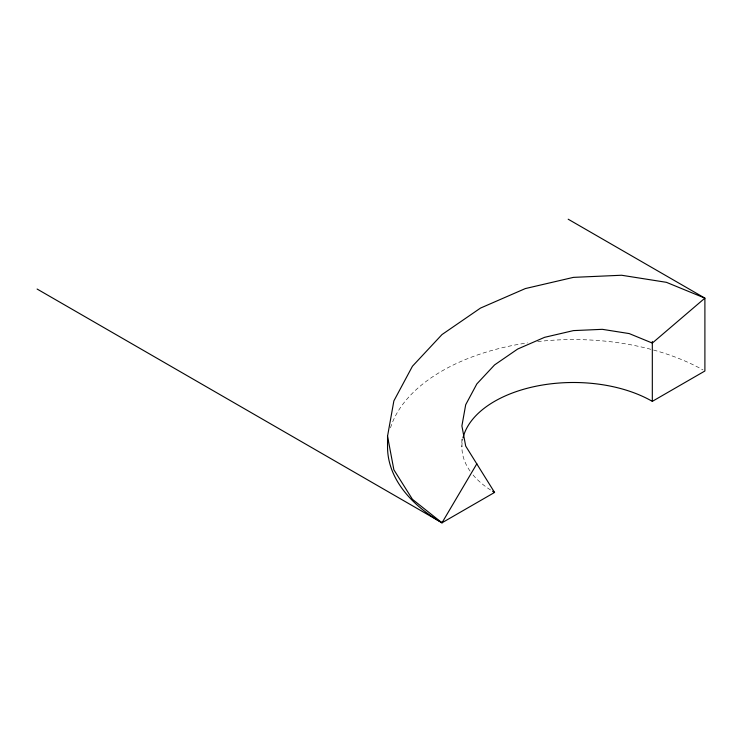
<?xml version="1.0" encoding="UTF-8"?>
<svg xmlns="http://www.w3.org/2000/svg" width="742" height="742" viewBox="0 0 742 742"><rect width="100%" height="100%" fill="white"/><g stroke="black" fill="none" stroke-linecap="round" stroke-linejoin="round"><path stroke-width="0.56" stroke-dasharray="3.71 2.78" d="M461.895 439.171L461.895 446.897M390.478 427.865A185.908 107.33 0 0 1 527.543 342.887M537.69 341.57A185.908 107.33 0 0 1 703.045 369.943M490.573 489.998A111.541 64.396 0 0 1 472.849 474.722M470.066 471.077A111.541 64.396 0 0 1 462.73 439.051"/><path stroke-width="1.11" d="M568.187 219.205L704.9 298.136L652.32 343.073L629.216 333.585L602.309 329.327L573.445 330.607L544.572 337.332L517.675 349.037L494.571 364.925L476.846 383.92L465.698 404.724L461.895 425.927L465.698 446.063L494.571 492.438L441.991 522.795A185.908 107.33 0 0 1 387.537 446.897L387.537 436.222L393.872 400.903L412.441 366.233L441.991 334.568L480.491 308.088L525.327 288.573L573.445 277.369L621.564 275.245L666.399 282.322L704.9 298.136L704.9 371L652.32 401.357A111.541 64.396 0 0 0 538.052 385.821A111.541 64.396 0 0 0 462.989 437.928M37.1 289.037L441.991 522.795L476.846 463.778M441.991 522.795L412.441 499.32L393.872 469.797L387.537 436.222M652.32 341.441L652.32 401.357M494.571 492.438A111.541 64.396 0 0 1 492.549 491.232"/></g></svg>
